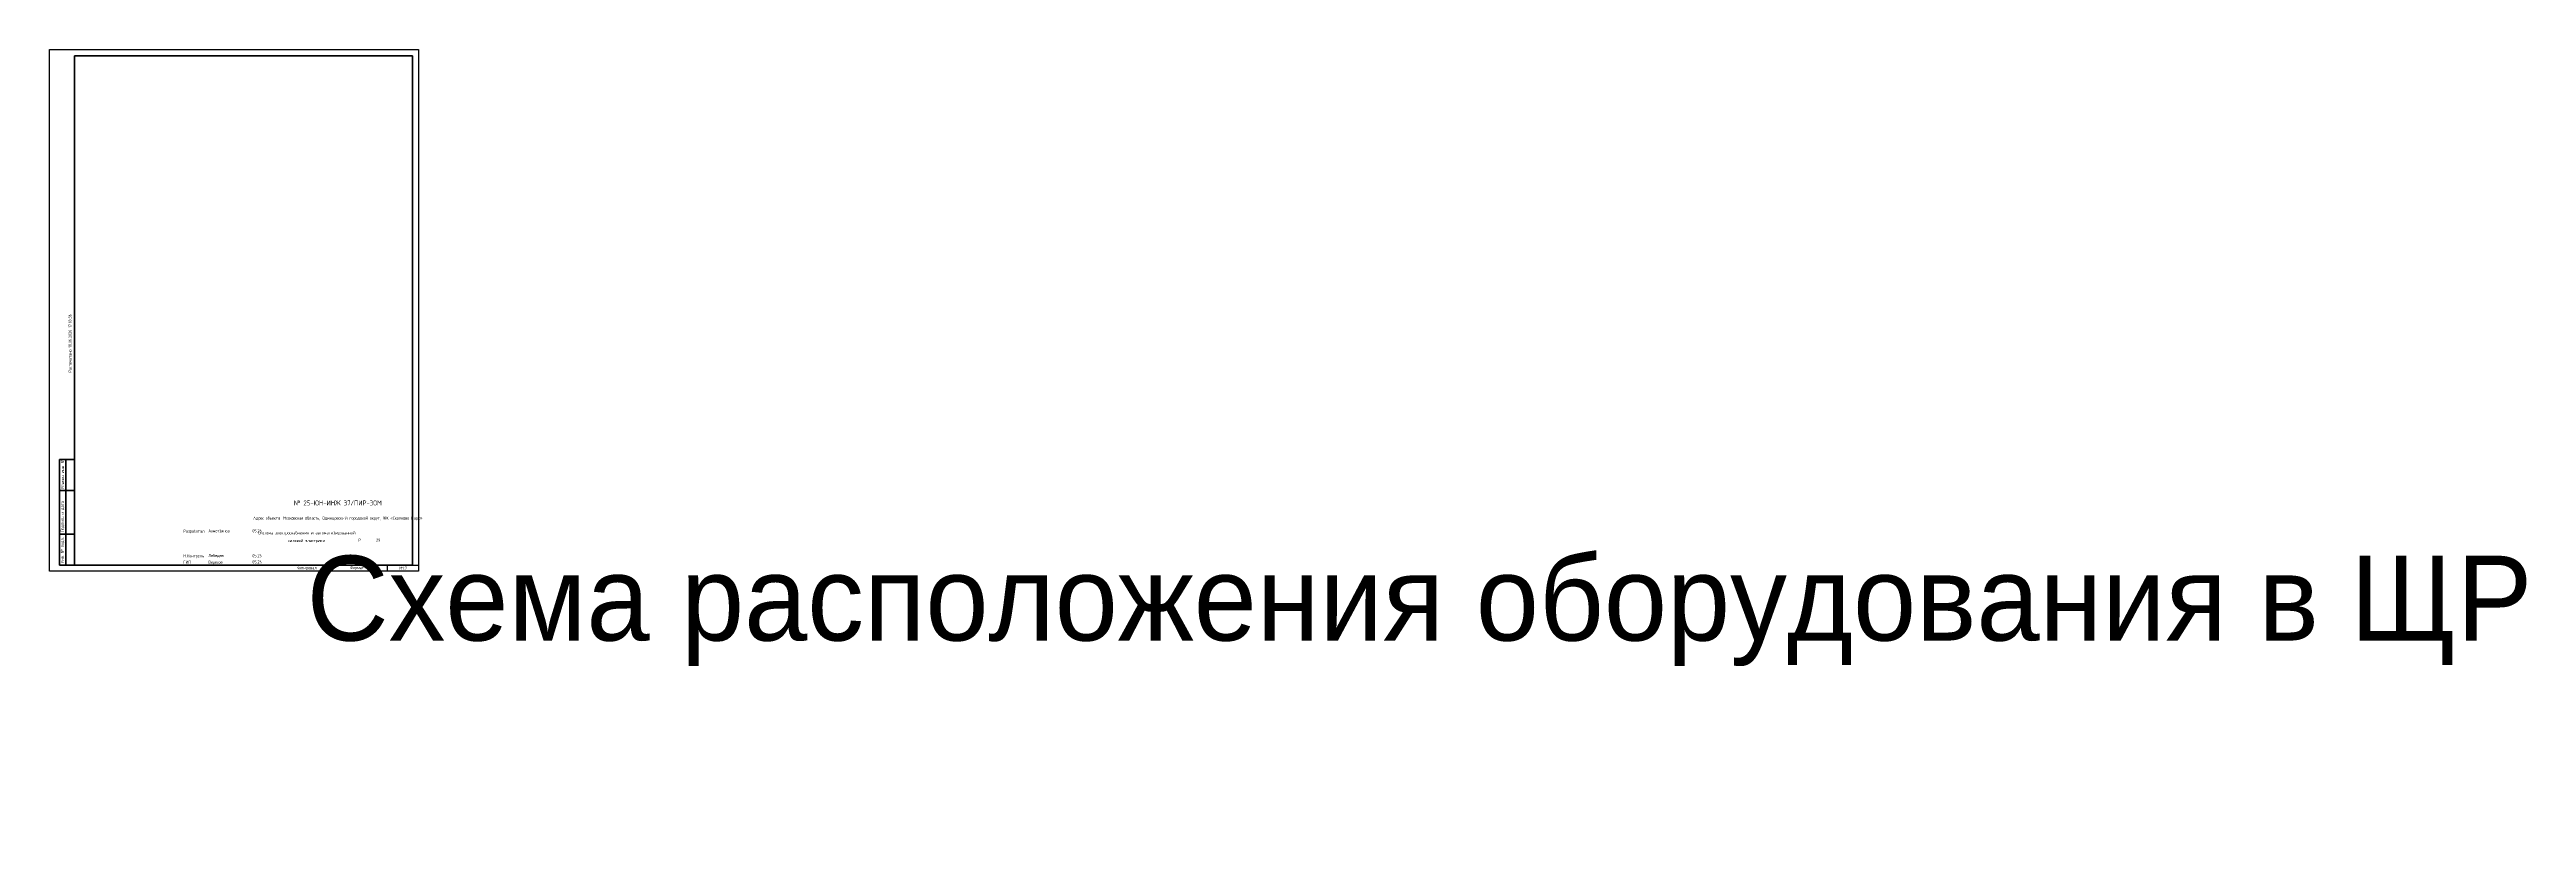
# Paper-space layout 'ЩР-Компановка' of a CAD drawing. Header units: millimetres. Extents: x 0 to 1993, y -218 to 420.
import ezdxf
from ezdxf.enums import TextEntityAlignment as Align

# ---------------------------------------------------------------- set-up
doc = ezdxf.new("R2018")
doc.units = ezdxf.units.MM
doc.layers.add('0_UNC Defpoints ЭОМ', color=6, linetype='Continuous', plot=False)
doc.layers.add('0_Рамка', color=7, linetype='Continuous')
doc.styles.get("Standard").update_dxf_attribs({"font": 'arial.ttf'})
doc.styles.add('Unecom', font='GOST2304A.ttf', dxfattribs={"height": 2.5})
doc.styles.add('СПДС', font='isocpeur.ttf', dxfattribs={"width": 0.8, "height": 2.5})

# ---------------------------------------------------------------- blocks, each defined once
blk = doc.blocks.new('*U230')
at = {"lineweight": 60, "ltscale": 10}
for p, q in [((20, 415), (292, 415)), ((20, 5), (20, 415)), ((292, 415), (292, 5)), ((8, 90), (20, 90)), ((8, 5), (8, 90)), ((13, 90), (13, 5)), ((20, 90), (20, 5)), ((20, 90), (20, 5)), ((8, 65), (20, 65)), ((8, 30), (20, 30)), ((20, 5), (8, 5)), ((292, 5), (20, 5))]:
    blk.add_line(p, q, dxfattribs=at)
at = {"layer": '0_UNC Defpoints ЭОМ', "ltscale": 10}
blk.add_lwpolyline([(297, 0), (0, 0), (0, 420), (297, 420)], close=True, dxfattribs=at)
at = {"layer": '0_UNC Defpoints ЭОМ', "lineweight": 30}
blk.add_lwpolyline([(272, 5), (297, 5), (297, 0), (272, 0)], close=True, dxfattribs=at)
at = {"char_height": 2.5, "attachment_point": 4, "rotation": 90, "style": 'Unecom'}
for s, insert, width in [('{\\fGOST type A|b0|i1|c204|p34; }Взамен инв. №', (10.5, 65), 25), (' Подпись и дата', (10.5, 30), 35), (' Инв. № подл.', (10.5, 5), 24.419)]:
    blk.add_mtext(s, dxfattribs=dict(at, insert=insert, width=width))
at = {"style": 'Unecom'}
for s, insert, char_height, width, attachment_point, line_spacing_factor in [('Адрес объекта: Московская область, Одинцовский городской округ, ЖК «Сколково Парк»', (232, 42.5), 2.5, 115, 5, 1.5), ('№ 25-ЮН-ИНЖ 37/ПИР-ЭОМ', (232, 55), 4, 120, 5, 2), ('Разработал', (107.7, 32), 2.5, 20, 4, 2), ('Ахметзянов', (127.8, 32.5), 2.5, 19.921, 4, 2), ('05.26', (167, 32.5), 2.5, 10, 5, 2), ('Система электроснабжения и автоматизированной силовой электрики', (207, 27.5), 2.5, 70, 5, 1.5), ('Р', (249.5, 25), 2.5, 15, 5, 2), ('Н.Контроль', (107.7, 12), 2.5, 20, 4, 2), ('ГИП', (107.7, 7.3), 2.5, 20, 4, 2), ('Лебедев', (127.8, 12.5), 2.5, 19.921, 4, 2), ('Вересов', (127.8, 7), 2.5, 19.921, 4, 2), ('05.26', (167, 12.5), 2.5, 10, 5, 2), ('05.26', (167, 7.5), 2.5, 10, 5, 2)]:
    blk.add_mtext(s, dxfattribs=dict(at, insert=insert, char_height=char_height, width=width, attachment_point=attachment_point, line_spacing_factor=line_spacing_factor))
at = {"char_height": 2.5, "attachment_point": 4, "style": 'Unecom'}
for s, insert, width in [('Формат  ', (241.9, 2.6), 50), ('\\pi1; ', (250, -133.2), 20), ('\\pi1; ', (250, -133.2), 20), ('\\pxi0.4; ', (250, -133.2), 20), ('\\pi1; ', (512.5, -218.3), 20), ('\\pi1; ', (512.5, -218.3), 20), ('\\pxi0.4; ', (512.5, -218.3), 20)]:
    blk.add_mtext(s, dxfattribs=dict(at, insert=insert, width=width))
at = {"style": 'Unecom'}
blk.add_attdef('ЛИСТ_№', text='', height=2.5, dxfattribs=at).set_placement((264.5, 25), align=Align.MIDDLE_CENTER)
blk.add_attdef('КОЛ-ВО_ЛИСТОВ', text='', height=2.5, dxfattribs=at).set_placement((281.7, 23.7), align=Align.CENTER)
at = {"lineweight": 30, "flags": 104}
blk.add_attdef('ОПИСАНИЕ_ЛИСТА', text='', height=2.5, dxfattribs=at).set_placement((206.9, 12.5), align=Align.MIDDLE_CENTER)
at = {"style": 'Unecom', "flags": 8}
blk.add_attdef('ФОРМАТ_БУМАГИ', (256.4, 1.3), '', height=2.5, dxfattribs=at)
at = {"layer": '0_Рамка', "style": 'СПДС', "width": 0.8}
blk.add_text('Распечатано 18.06.2026 17:18:36', height=2.5, rotation=90, dxfattribs=at).set_placement((16.5, 160), align=Align.MIDDLE_LEFT)
at = {"layer": 'Defpoints', "insert": (207, 2.5), "char_height": 2.5, "width": 70, "attachment_point": 5, "style": 'Unecom'}
blk.add_mtext('Копировал', dxfattribs=at)

psp = doc.layouts.new('ЩР-Компановка')

# ---------------------------------------------------------------- block references
at = {"ltscale": 100}
ref = psp.add_blockref('*U230', (0, 0), dxfattribs=at)
ref.add_attrib('ФОРМАТ_БУМАГИ', 'А3-в', (256.4, 1.3), dxfattribs={"height": 2.5, "style": 'Unecom'})
ref.add_attrib('ЛИСТ_№', '29', dxfattribs={"height": 2.5, "style": 'Unecom'}).set_placement((264.5, 25), align=Align.MIDDLE_CENTER)
lines = psp.add_mtext('Схема расположения оборудования в ЩР', dxfattribs={"insert": (206.9, 12.5), "char_height": 68.284, "attachment_point": 1})
ref.add_attrib('ОПИСАНИЕ_ЛИСТА', '', (206.9, 12.5), dxfattribs={"flags": 104}).embed_mtext(lines)

# ---------------------------------------------------------------- texts
at = {"insert": (284.5, 2.5), "char_height": 2.5, "width": 25, "attachment_point": 5, "line_spacing_factor": 2, "style": 'Unecom'}
psp.add_mtext('М1:7', dxfattribs=at)

# ---------------------------------------------------------------- viewports
at = {"layer": 'Defpoints', "color": 6}
psp.add_viewport(center=(156, 210), size=(272, 410), view_center_point=(8188.237, 3294.689), view_height=2870, dxfattribs=at)

doc.saveas('drawing.dxf')
